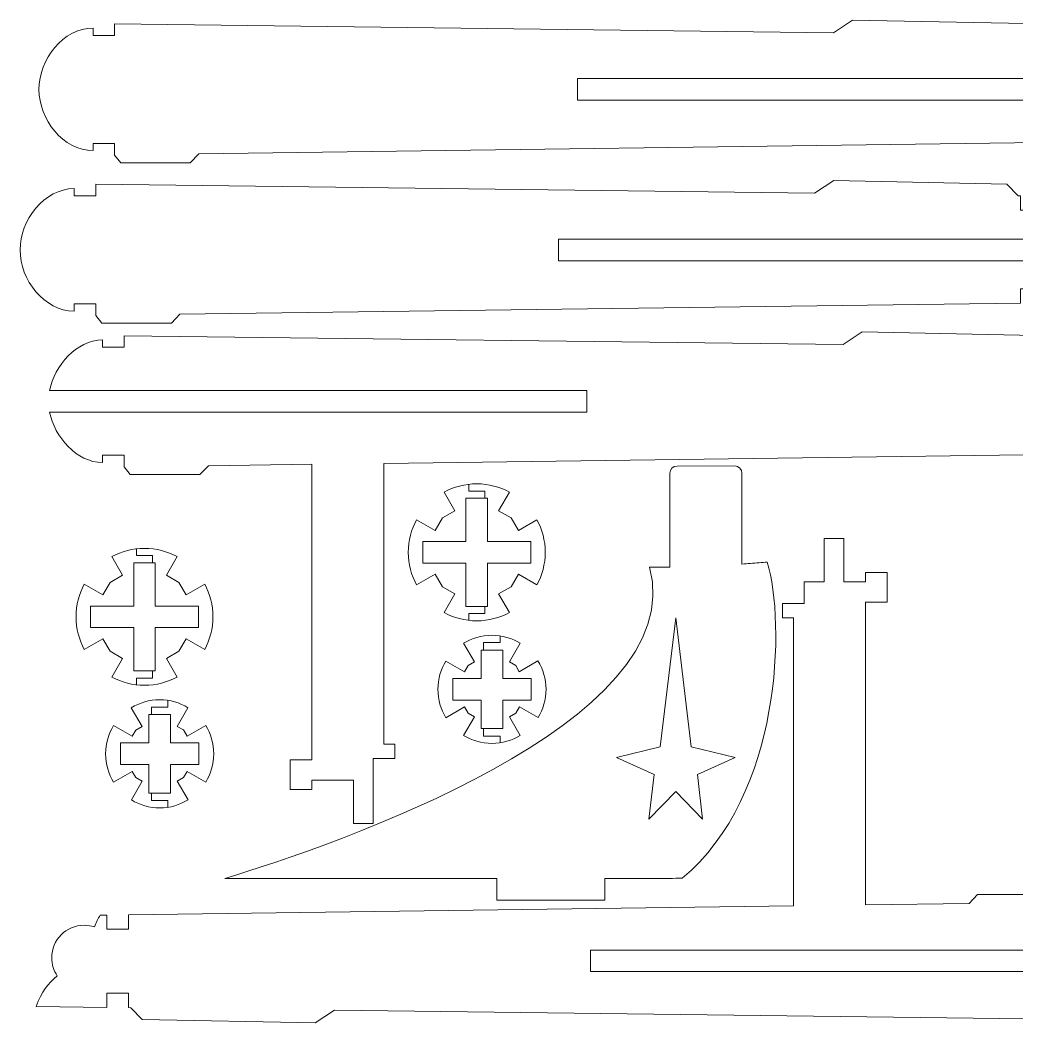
# Model space of a CAD drawing. Header units: millimetres. Extents: x -148 to 128, y -44 to 96.
# Drawn here: x -148.4 to -10, y -43.5 to 95.6 of the extents above; entities that cross this region are included whole.
import ezdxf

# ---------------------------------------------------------------- set-up
doc = ezdxf.new("R2010")
doc.units = ezdxf.units.MM
doc.header["$MEASUREMENT"] = 0
doc.layers.add('Layer 1', color=7, linetype='Continuous')

msp = doc.modelspace()

# ---------------------------------------------------------------- linework, layer by layer
at = {"layer": 'Layer 1', "lineweight": 0}
for points, knots in [([(-135.2389, 95.0809), (-135.2389, 95.0809), (-35.5039, 93.8354), (-35.5039, 93.8354), (-35.5039, 93.8354), (-35.5039, 93.8354), (-32.8418, 95.6015), (-32.8418, 95.6015), (-32.8418, 95.6015), (-32.8418, 95.6015), (-8.8265, 95.1015), (-8.8265, 95.1015), (-8.8265, 95.1015), (-8.8265, 95.1015), (-7.2578, 93.4826), (-7.2578, 93.4826), (-7.2578, 93.4826), (-7.2578, 93.4826), (-6.9495, 93.4787), (-6.9495, 93.4787), (-6.9495, 93.4787), (-6.9495, 93.4787), (-6.9505, 91.4751), (-6.9505, 91.4751), (-6.9505, 91.4751), (-6.9505, 91.4751), (-3.9505, 91.4751), (-3.9505, 91.4751), (-3.9505, 91.4751), (-3.9505, 91.4751), (-3.9505, 93.4413), (-3.9505, 93.4413), (-3.9505, 93.4413), (-3.9505, 93.4413), (5.8945, 93.3184), (5.8945, 93.3184), (5.8945, 93.3184), (5.1266, 91.2563), (4.2496, 89.1347), (2.9459, 88.0762), (2.9459, 88.0762), (3.0737, 87.8882), (3.1877, 87.69), (3.2863, 87.4831), (3.2863, 87.4831), (3.2863, 87.4831), (-71.0389, 87.4831), (-71.0389, 87.4831), (-71.0389, 87.4831), (-71.0389, 87.4831), (-71.0389, 84.4831), (-71.0389, 84.4831), (-71.0389, 84.4831), (-71.0389, 84.4831), (3.5949, 84.4831), (3.5949, 84.4831), (3.5949, 84.4831), (3.1161, 82.5124), (0.5317, 80.0491), (-0.7778, 80.0491), (-0.7778, 80.0491), (-2.0873, 80.0491), (-1.7609, 80.1311), (-2.2112, 80.2823), (-2.2112, 80.2823), (-2.4436, 79.6591), (-2.6947, 79.0901), (-3.0055, 78.6476), (-3.0055, 78.6476), (-3.0055, 78.6476), (-3.9505, 78.635), (-3.9505, 78.635), (-3.9505, 78.635), (-3.9505, 78.635), (-3.9505, 80.5951), (-3.9505, 80.5951), (-3.9505, 80.5951), (-3.9505, 80.5951), (-6.9505, 80.5951), (-6.9505, 80.5951), (-6.9505, 80.5951), (-6.9505, 80.5951), (-6.9505, 78.5951), (-6.9505, 78.5951), (-6.9505, 78.5951), (-6.9505, 78.5951), (-123.5645, 77.0429), (-123.5645, 77.0429), (-123.5645, 77.0429), (-123.5645, 77.0429), (-124.7461, 75.8042), (-124.7461, 75.8042), (-124.7461, 75.8042), (-124.7461, 75.8042), (-134.3885, 75.8042), (-134.3885, 75.8042), (-134.3885, 75.8042), (-134.3885, 75.8042), (-135.2343, 76.8809), (-135.2343, 76.8809), (-135.2343, 76.8809), (-135.2343, 76.8809), (-135.2389, 76.8808), (-135.2389, 76.8808), (-135.2389, 76.8808), (-135.2389, 76.8808), (-135.2389, 78.4876), (-135.2389, 78.4876), (-135.2389, 78.4876), (-135.2389, 78.4876), (-138.2389, 78.4876), (-138.2389, 78.4876), (-138.2389, 78.4876), (-138.2389, 78.4876), (-138.2389, 77.483), (-138.2389, 77.483), (-138.2389, 77.483), (-142.381, 77.483), (-145.7389, 81.8408), (-145.7389, 85.983), (-145.7389, 85.983), (-145.7389, 90.1252), (-142.381, 94.483), (-138.2389, 94.483), (-138.2389, 94.483), (-138.2389, 94.483), (-138.2389, 93.4784), (-138.2389, 93.4784), (-138.2389, 93.4784), (-138.2389, 93.4784), (-135.2389, 93.4784), (-135.2389, 93.4784), (-135.2389, 93.4784), (-135.2389, 93.4784), (-135.2389, 95.0809), (-135.2389, 95.0809)], [0, 0, 0, 0, 0.02857143, 0.02857143, 0.02857143, 0.02857143, 0.05714286, 0.05714286, 0.05714286, 0.05714286, 0.08571429, 0.08571429, 0.08571429, 0.08571429, 0.11428571, 0.11428571, 0.11428571, 0.11428571, 0.14285714, 0.14285714, 0.14285714, 0.14285714, 0.17142857, 0.17142857, 0.17142857, 0.17142857, 0.2, 0.2, 0.2, 0.2, 0.22857143, 0.22857143, 0.22857143, 0.22857143, 0.25714286, 0.25714286, 0.25714286, 0.25714286, 0.28571429, 0.28571429, 0.28571429, 0.28571429, 0.31428571, 0.31428571, 0.31428571, 0.31428571, 0.34285714, 0.34285714, 0.34285714, 0.34285714, 0.37142857, 0.37142857, 0.37142857, 0.37142857, 0.4, 0.4, 0.4, 0.4, 0.42857143, 0.42857143, 0.42857143, 0.42857143, 0.45714286, 0.45714286, 0.45714286, 0.45714286, 0.48571429, 0.48571429, 0.48571429, 0.48571429, 0.51428571, 0.51428571, 0.51428571, 0.51428571, 0.54285714, 0.54285714, 0.54285714, 0.54285714, 0.57142857, 0.57142857, 0.57142857, 0.57142857, 0.6, 0.6, 0.6, 0.6, 0.62857143, 0.62857143, 0.62857143, 0.62857143, 0.65714286, 0.65714286, 0.65714286, 0.65714286, 0.68571429, 0.68571429, 0.68571429, 0.68571429, 0.71428571, 0.71428571, 0.71428571, 0.71428571, 0.74285714, 0.74285714, 0.74285714, 0.74285714, 0.77142857, 0.77142857, 0.77142857, 0.77142857, 0.8, 0.8, 0.8, 0.8, 0.82857143, 0.82857143, 0.82857143, 0.82857143, 0.85714286, 0.85714286, 0.85714286, 0.85714286, 0.88571429, 0.88571429, 0.88571429, 0.88571429, 0.91428571, 0.91428571, 0.91428571, 0.91428571, 0.94285714, 0.94285714, 0.94285714, 0.94285714, 1, 1, 1, 1]), ([(-137.8612, 72.8177), (-137.8612, 72.8177), (-38.1262, 71.5722), (-38.1262, 71.5722), (-38.1262, 71.5722), (-38.1262, 71.5722), (-35.4641, 73.3383), (-35.4641, 73.3383), (-35.4641, 73.3383), (-35.4641, 73.3383), (-11.4488, 72.8383), (-11.4488, 72.8383), (-11.4488, 72.8383), (-11.4488, 72.8383), (-9.8801, 71.2194), (-9.8801, 71.2194), (-9.8801, 71.2194), (-9.8801, 71.2194), (-9.5718, 71.2155), (-9.5718, 71.2155), (-9.5718, 71.2155), (-9.5718, 71.2155), (-9.5728, 69.2119), (-9.5728, 69.2119), (-9.5728, 69.2119), (-9.5728, 69.2119), (-6.5728, 69.2119), (-6.5728, 69.2119), (-6.5728, 69.2119), (-6.5728, 69.2119), (-6.5728, 71.1781), (-6.5728, 71.1781), (-6.5728, 71.1781), (-6.5728, 71.1781), (3.2722, 71.0552), (3.2722, 71.0552), (3.2722, 71.0552), (2.5043, 68.9931), (1.6273, 66.8715), (0.3236, 65.813), (0.3236, 65.813), (0.4514, 65.625), (0.5654, 65.4268), (0.664, 65.2199), (0.664, 65.2199), (0.664, 65.2199), (-73.6612, 65.2199), (-73.6612, 65.2199), (-73.6612, 65.2199), (-73.6612, 65.2199), (-73.6612, 62.2199), (-73.6612, 62.2199), (-73.6612, 62.2199), (-73.6612, 62.2199), (0.9726, 62.2199), (0.9726, 62.2199), (0.9726, 62.2199), (0.4938, 60.2492), (-2.0906, 57.7859), (-3.4001, 57.7859), (-3.4001, 57.7859), (-4.7096, 57.7859), (-4.3832, 57.8679), (-4.8335, 58.0191), (-4.8335, 58.0191), (-5.0659, 57.3959), (-5.317, 56.8269), (-5.6278, 56.3844), (-5.6278, 56.3844), (-5.6278, 56.3844), (-6.5728, 56.3718), (-6.5728, 56.3718), (-6.5728, 56.3718), (-6.5728, 56.3718), (-6.5728, 58.3319), (-6.5728, 58.3319), (-6.5728, 58.3319), (-6.5728, 58.3319), (-9.5728, 58.3319), (-9.5728, 58.3319), (-9.5728, 58.3319), (-9.5728, 58.3319), (-9.5728, 56.3319), (-9.5728, 56.3319), (-9.5728, 56.3319), (-9.5728, 56.3319), (-126.1868, 54.7797), (-126.1868, 54.7797), (-126.1868, 54.7797), (-126.1868, 54.7797), (-127.3684, 53.541), (-127.3684, 53.541), (-127.3684, 53.541), (-127.3684, 53.541), (-137.0108, 53.541), (-137.0108, 53.541), (-137.0108, 53.541), (-137.0108, 53.541), (-137.8566, 54.6177), (-137.8566, 54.6177), (-137.8566, 54.6177), (-137.8566, 54.6177), (-137.8612, 54.6176), (-137.8612, 54.6176), (-137.8612, 54.6176), (-137.8612, 54.6176), (-137.8612, 56.2244), (-137.8612, 56.2244), (-137.8612, 56.2244), (-137.8612, 56.2244), (-140.8612, 56.2244), (-140.8612, 56.2244), (-140.8612, 56.2244), (-140.8612, 56.2244), (-140.8612, 55.2198), (-140.8612, 55.2198), (-140.8612, 55.2198), (-145.0033, 55.2198), (-148.3612, 59.5776), (-148.3612, 63.7198), (-148.3612, 63.7198), (-148.3612, 67.862), (-145.0033, 72.2198), (-140.8612, 72.2198), (-140.8612, 72.2198), (-140.8612, 72.2198), (-140.8612, 71.2152), (-140.8612, 71.2152), (-140.8612, 71.2152), (-140.8612, 71.2152), (-137.8612, 71.2152), (-137.8612, 71.2152), (-137.8612, 71.2152), (-137.8612, 71.2152), (-137.8612, 72.8177), (-137.8612, 72.8177)], [0, 0, 0, 0, 0.02857143, 0.02857143, 0.02857143, 0.02857143, 0.05714286, 0.05714286, 0.05714286, 0.05714286, 0.08571429, 0.08571429, 0.08571429, 0.08571429, 0.11428571, 0.11428571, 0.11428571, 0.11428571, 0.14285714, 0.14285714, 0.14285714, 0.14285714, 0.17142857, 0.17142857, 0.17142857, 0.17142857, 0.2, 0.2, 0.2, 0.2, 0.22857143, 0.22857143, 0.22857143, 0.22857143, 0.25714286, 0.25714286, 0.25714286, 0.25714286, 0.28571429, 0.28571429, 0.28571429, 0.28571429, 0.31428571, 0.31428571, 0.31428571, 0.31428571, 0.34285714, 0.34285714, 0.34285714, 0.34285714, 0.37142857, 0.37142857, 0.37142857, 0.37142857, 0.4, 0.4, 0.4, 0.4, 0.42857143, 0.42857143, 0.42857143, 0.42857143, 0.45714286, 0.45714286, 0.45714286, 0.45714286, 0.48571429, 0.48571429, 0.48571429, 0.48571429, 0.51428571, 0.51428571, 0.51428571, 0.51428571, 0.54285714, 0.54285714, 0.54285714, 0.54285714, 0.57142857, 0.57142857, 0.57142857, 0.57142857, 0.6, 0.6, 0.6, 0.6, 0.62857143, 0.62857143, 0.62857143, 0.62857143, 0.65714286, 0.65714286, 0.65714286, 0.65714286, 0.68571429, 0.68571429, 0.68571429, 0.68571429, 0.71428571, 0.71428571, 0.71428571, 0.71428571, 0.74285714, 0.74285714, 0.74285714, 0.74285714, 0.77142857, 0.77142857, 0.77142857, 0.77142857, 0.8, 0.8, 0.8, 0.8, 0.82857143, 0.82857143, 0.82857143, 0.82857143, 0.85714286, 0.85714286, 0.85714286, 0.85714286, 0.88571429, 0.88571429, 0.88571429, 0.88571429, 0.91428571, 0.91428571, 0.91428571, 0.91428571, 0.94285714, 0.94285714, 0.94285714, 0.94285714, 1, 1, 1, 1]), ([(-110.8688, -7.0474), (-110.8688, -7.0474), (-107.8688, -7.0474), (-107.8688, -7.0474), (-107.8688, -7.0474), (-107.8688, -7.0474), (-107.8688, 33.9711), (-107.8688, 33.9711), (-107.8688, 33.9711), (-107.8688, 33.9711), (-122.2377, 33.7798), (-122.2377, 33.7798), (-122.2377, 33.7798), (-122.2377, 33.7798), (-123.4193, 32.5411), (-123.4193, 32.5411), (-123.4193, 32.5411), (-123.4193, 32.5411), (-133.0617, 32.5411), (-133.0617, 32.5411), (-133.0617, 32.5411), (-133.0617, 32.5411), (-133.9075, 33.6178), (-133.9075, 33.6178), (-133.9075, 33.6178), (-133.9075, 33.6178), (-133.9121, 33.6177), (-133.9121, 33.6177), (-133.9121, 33.6177), (-133.9121, 33.6177), (-133.9121, 35.2245), (-133.9121, 35.2245), (-133.9121, 35.2245), (-133.9121, 35.2245), (-136.9121, 35.2245), (-136.9121, 35.2245), (-136.9121, 35.2245), (-136.9121, 35.2245), (-136.9121, 34.2199), (-136.9121, 34.2199), (-136.9121, 34.2199), (-140.5405, 34.2199), (-143.567, 37.7966), (-144.2619, 41.22), (-144.2619, 41.22), (-144.2619, 41.22), (-69.7121, 41.22), (-69.7121, 41.22), (-69.7121, 41.22), (-69.7121, 41.22), (-69.7121, 44.22), (-69.7121, 44.22), (-69.7121, 44.22), (-69.7121, 44.22), (-144.2619, 44.22), (-144.2619, 44.22), (-144.2619, 44.22), (-143.567, 47.6433), (-140.5404, 51.2199), (-136.9121, 51.2199), (-136.9121, 51.2199), (-136.9121, 51.2199), (-136.9121, 50.2153), (-136.9121, 50.2153), (-136.9121, 50.2153), (-136.9121, 50.2153), (-133.9121, 50.2153), (-133.9121, 50.2153), (-133.9121, 50.2153), (-133.9121, 50.2153), (-133.9121, 51.8178), (-133.9121, 51.8178), (-133.9121, 51.8178), (-133.9121, 51.8178), (-34.1771, 50.5723), (-34.1771, 50.5723), (-34.1771, 50.5723), (-34.1771, 50.5723), (-31.515, 52.3384), (-31.515, 52.3384), (-31.515, 52.3384), (-31.515, 52.3384), (-7.4997, 51.8384), (-7.4997, 51.8384), (-7.4997, 51.8384), (-7.4997, 51.8384), (-5.931, 50.2195), (-5.931, 50.2195), (-5.931, 50.2195), (-5.931, 50.2195), (-5.6227, 50.2156), (-5.6227, 50.2156), (-5.6227, 50.2156), (-5.6227, 50.2156), (-5.6237, 48.212), (-5.6237, 48.212), (-5.6237, 48.212), (-5.6237, 48.212), (-2.6237, 48.212), (-2.6237, 48.212), (-2.6237, 48.212), (-2.6237, 48.212), (-2.6237, 50.1782), (-2.6237, 50.1782), (-2.6237, 50.1782), (-2.6237, 50.1782), (7.2213, 50.0553), (7.2213, 50.0553), (7.2213, 50.0553), (6.4534, 47.9932), (5.5764, 46.8716), (4.2727, 45.8131), (4.2727, 45.8131), (4.7625, 45.0927), (5.049, 43.9971), (5.049, 42.286), (5.049, 42.286), (5.049, 40.5749), (2.0422, 36.786), (0.549, 36.786), (0.549, 36.786), (-0.9442, 36.786), (-0.4341, 36.868), (-0.8844, 37.0192), (-0.8844, 37.0192), (-1.1168, 36.396), (-1.3679, 35.827), (-1.6787, 35.3845), (-1.6787, 35.3845), (-1.6787, 35.3845), (-2.6237, 35.3719), (-2.6237, 35.3719), (-2.6237, 35.3719), (-2.6237, 35.3719), (-2.6237, 37.332), (-2.6237, 37.332), (-2.6237, 37.332), (-2.6237, 37.332), (-5.6237, 37.332), (-5.6237, 37.332), (-5.6237, 37.332), (-5.6237, 37.332), (-5.6237, 35.332), (-5.6237, 35.332), (-5.6237, 35.332), (-5.6237, 35.332), (-97.8688, 34.1042), (-97.8688, 34.1042), (-97.8688, 34.1042), (-97.8688, 34.1042), (-97.8688, -4.8474), (-97.8688, -4.8474), (-97.8688, -4.8474), (-97.8688, -4.8474), (-96.3688, -4.8474), (-96.3688, -4.8474), (-96.3688, -4.8474), (-96.3688, -4.8474), (-96.3688, -6.8474), (-96.3688, -6.8474), (-96.3688, -6.8474), (-96.3688, -6.8474), (-97.8688, -6.8474), (-97.8688, -6.8474), (-97.8688, -6.8474), (-97.8688, -6.8474), (-99.3689, -6.8474), (-99.3689, -6.8474), (-99.3689, -6.8474), (-99.3689, -6.8474), (-99.3689, -15.8474), (-99.3689, -15.8474), (-99.3689, -15.8474), (-99.3689, -15.8474), (-102.1189, -15.8474), (-102.1189, -15.8474), (-102.1189, -15.8474), (-102.1189, -15.8474), (-102.1189, -9.8474), (-102.1189, -9.8474), (-102.1189, -9.8474), (-102.1189, -9.8474), (-104.8689, -9.8474), (-104.8689, -9.8474), (-104.8689, -9.8474), (-104.8689, -9.8474), (-106.7567, -9.8474), (-106.7567, -9.8474), (-106.7567, -9.8474), (-106.7567, -9.8474), (-107.8688, -9.8474), (-107.8688, -9.8474), (-107.8688, -9.8474), (-107.8688, -9.8474), (-107.8688, -11.1474), (-107.8688, -11.1474), (-107.8688, -11.1474), (-107.8688, -11.1474), (-110.8688, -11.1474), (-110.8688, -11.1474), (-110.8688, -11.1474), (-110.8688, -11.1474), (-110.8688, -7.0474), (-110.8688, -7.0474)], [0, 0, 0, 0, 0.01923077, 0.01923077, 0.01923077, 0.01923077, 0.03846154, 0.03846154, 0.03846154, 0.03846154, 0.05769231, 0.05769231, 0.05769231, 0.05769231, 0.07692308, 0.07692308, 0.07692308, 0.07692308, 0.09615385, 0.09615385, 0.09615385, 0.09615385, 0.11538462, 0.11538462, 0.11538462, 0.11538462, 0.13461538, 0.13461538, 0.13461538, 0.13461538, 0.15384615, 0.15384615, 0.15384615, 0.15384615, 0.17307692, 0.17307692, 0.17307692, 0.17307692, 0.19230769, 0.19230769, 0.19230769, 0.19230769, 0.21153846, 0.21153846, 0.21153846, 0.21153846, 0.23076923, 0.23076923, 0.23076923, 0.23076923, 0.25, 0.25, 0.25, 0.25, 0.26923077, 0.26923077, 0.26923077, 0.26923077, 0.28846154, 0.28846154, 0.28846154, 0.28846154, 0.30769231, 0.30769231, 0.30769231, 0.30769231, 0.32692308, 0.32692308, 0.32692308, 0.32692308, 0.34615385, 0.34615385, 0.34615385, 0.34615385, 0.36538462, 0.36538462, 0.36538462, 0.36538462, 0.38461538, 0.38461538, 0.38461538, 0.38461538, 0.40384615, 0.40384615, 0.40384615, 0.40384615, 0.42307692, 0.42307692, 0.42307692, 0.42307692, 0.44230769, 0.44230769, 0.44230769, 0.44230769, 0.46153846, 0.46153846, 0.46153846, 0.46153846, 0.48076923, 0.48076923, 0.48076923, 0.48076923, 0.5, 0.5, 0.5, 0.5, 0.51923077, 0.51923077, 0.51923077, 0.51923077, 0.53846154, 0.53846154, 0.53846154, 0.53846154, 0.55769231, 0.55769231, 0.55769231, 0.55769231, 0.57692308, 0.57692308, 0.57692308, 0.57692308, 0.59615385, 0.59615385, 0.59615385, 0.59615385, 0.61538462, 0.61538462, 0.61538462, 0.61538462, 0.63461538, 0.63461538, 0.63461538, 0.63461538, 0.65384615, 0.65384615, 0.65384615, 0.65384615, 0.67307692, 0.67307692, 0.67307692, 0.67307692, 0.69230769, 0.69230769, 0.69230769, 0.69230769, 0.71153846, 0.71153846, 0.71153846, 0.71153846, 0.73076923, 0.73076923, 0.73076923, 0.73076923, 0.75, 0.75, 0.75, 0.75, 0.76923077, 0.76923077, 0.76923077, 0.76923077, 0.78846154, 0.78846154, 0.78846154, 0.78846154, 0.80769231, 0.80769231, 0.80769231, 0.80769231, 0.82692308, 0.82692308, 0.82692308, 0.82692308, 0.84615385, 0.84615385, 0.84615385, 0.84615385, 0.86538462, 0.86538462, 0.86538462, 0.86538462, 0.88461538, 0.88461538, 0.88461538, 0.88461538, 0.90384615, 0.90384615, 0.90384615, 0.90384615, 0.92307692, 0.92307692, 0.92307692, 0.92307692, 0.94230769, 0.94230769, 0.94230769, 0.94230769, 0.96153846, 0.96153846, 0.96153846, 0.96153846, 1, 1, 1, 1]), ([(-57.2062, 33.7339), (-57.2062, 33.7339), (-49.2062, 33.7383), (-49.2062, 33.7383), (-49.2062, 33.7383), (-48.6554, 33.7386), (-48.206, 33.2883), (-48.2057, 32.7389), (-48.2057, 32.7389), (-48.2057, 32.7389), (-48.1988, 20.1354), (-48.1988, 20.1354), (-48.1988, 20.1354), (-47.4297, 20.1922), (-46.6421, 20.2546), (-45.8348, 20.3234), (-45.8348, 20.3234), (-45.4427, 20.3476), (-45.064, 20.3704), (-44.6943, 20.3921), (-44.6943, 20.3921), (-42.1681, 12.0309), (-42.6463, -11.8902), (-56.4811, -23.4645), (-56.4811, -23.4645), (-58.601, -23.4657), (-62.4808, -23.4668), (-67.2042, -23.468), (-67.2042, -23.468), (-67.2042, -23.468), (-67.2042, -26.4712), (-67.2042, -26.4712), (-67.2042, -26.4712), (-67.2042, -26.4712), (-82.2042, -26.4712), (-82.2042, -26.4712), (-82.2042, -26.4712), (-82.2042, -26.4712), (-82.2042, -23.4712), (-82.2042, -23.4712), (-82.2042, -23.4712), (-92.6109, -23.4733), (-115.9186, -23.4754), (-119.9292, -23.4776), (-119.9292, -23.4776), (-105.0549, -18.9588), (-55.1128, -2.0156), (-61.019, 19.6945), (-61.019, 19.6945), (-60.1201, 19.6816), (-59.1807, 19.6795), (-58.1986, 19.6897), (-58.1986, 19.6897), (-58.1986, 19.6897), (-58.2057, 32.7334), (-58.2057, 32.7334), (-58.2057, 32.7334), (-58.2059, 33.2842), (-57.757, 33.7336), (-57.2062, 33.7339)], [0, 0, 0, 0, 0.0625, 0.0625, 0.0625, 0.0625, 0.125, 0.125, 0.125, 0.125, 0.1875, 0.1875, 0.1875, 0.1875, 0.25, 0.25, 0.25, 0.25, 0.3125, 0.3125, 0.3125, 0.3125, 0.375, 0.375, 0.375, 0.375, 0.4375, 0.4375, 0.4375, 0.4375, 0.5, 0.5, 0.5, 0.5, 0.5625, 0.5625, 0.5625, 0.5625, 0.625, 0.625, 0.625, 0.625, 0.6875, 0.6875, 0.6875, 0.6875, 0.75, 0.75, 0.75, 0.75, 0.8125, 0.8125, 0.8125, 0.8125, 0.875, 0.875, 0.875, 0.875, 1, 1, 1, 1]), ([(-75.4972, 21.7598), (-75.4972, 20.1195), (-75.9129, 18.5763), (-76.6448, 17.2298), (-76.6448, 17.2298), (-76.6448, 17.2298), (-79.2246, 18.7192), (-79.2246, 18.7192), (-79.2246, 18.7192), (-79.2246, 18.7192), (-80.2246, 16.9872), (-80.2246, 16.9872), (-80.2246, 16.9872), (-80.2246, 16.9872), (-81.9567, 15.9872), (-81.9567, 15.9872), (-81.9567, 15.9872), (-81.9567, 15.9872), (-80.4672, 13.4073), (-80.4672, 13.4073), (-80.4672, 13.4073), (-81.8136, 12.6754), (-83.3569, 12.2598), (-84.9972, 12.2598), (-84.9972, 12.2598), (-86.6375, 12.2598), (-88.1807, 12.6756), (-89.5272, 13.4074), (-89.5272, 13.4074), (-89.5272, 13.4074), (-88.0378, 15.9872), (-88.0378, 15.9872), (-88.0378, 15.9872), (-88.0378, 15.9872), (-89.7698, 16.9872), (-89.7698, 16.9872), (-89.7698, 16.9872), (-89.7698, 16.9872), (-90.7698, 18.7193), (-90.7698, 18.7193), (-90.7698, 18.7193), (-90.7698, 18.7193), (-93.3497, 17.2298), (-93.3497, 17.2298), (-93.3497, 17.2298), (-94.0817, 18.5762), (-94.4972, 20.1195), (-94.4972, 21.7598), (-94.4972, 21.7598), (-94.4972, 23.4001), (-94.0815, 24.9433), (-93.3496, 26.2898), (-93.3496, 26.2898), (-93.3496, 26.2898), (-90.7698, 24.8004), (-90.7698, 24.8004), (-90.7698, 24.8004), (-90.7698, 24.8004), (-89.7698, 26.5324), (-89.7698, 26.5324), (-89.7698, 26.5324), (-89.7698, 26.5324), (-88.0377, 27.5324), (-88.0377, 27.5324), (-88.0377, 27.5324), (-88.0377, 27.5324), (-89.5272, 30.1123), (-89.5272, 30.1123), (-89.5272, 30.1123), (-88.1808, 30.8442), (-86.6375, 31.2598), (-84.9972, 31.2598), (-84.9972, 31.2598), (-83.3569, 31.2598), (-81.8137, 30.844), (-80.4672, 30.1122), (-80.4672, 30.1122), (-80.4672, 30.1122), (-81.9566, 27.5324), (-81.9566, 27.5324), (-81.9566, 27.5324), (-81.9566, 27.5324), (-80.2246, 26.5324), (-80.2246, 26.5324), (-80.2246, 26.5324), (-80.2246, 26.5324), (-79.2246, 24.8003), (-79.2246, 24.8003), (-79.2246, 24.8003), (-79.2246, 24.8003), (-76.6447, 26.2898), (-76.6447, 26.2898), (-76.6447, 26.2898), (-75.9127, 24.9434), (-75.4972, 23.4001), (-75.4972, 21.7598)], [0, 0, 0, 0, 0.04, 0.04, 0.04, 0.04, 0.08, 0.08, 0.08, 0.08, 0.12, 0.12, 0.12, 0.12, 0.16, 0.16, 0.16, 0.16, 0.2, 0.2, 0.2, 0.2, 0.24, 0.24, 0.24, 0.24, 0.28, 0.28, 0.28, 0.28, 0.32, 0.32, 0.32, 0.32, 0.36, 0.36, 0.36, 0.36, 0.4, 0.4, 0.4, 0.4, 0.44, 0.44, 0.44, 0.44, 0.48, 0.48, 0.48, 0.48, 0.52, 0.52, 0.52, 0.52, 0.56, 0.56, 0.56, 0.56, 0.6, 0.6, 0.6, 0.6, 0.64, 0.64, 0.64, 0.64, 0.68, 0.68, 0.68, 0.68, 0.72, 0.72, 0.72, 0.72, 0.76, 0.76, 0.76, 0.76, 0.8, 0.8, 0.8, 0.8, 0.84, 0.84, 0.84, 0.84, 0.88, 0.88, 0.88, 0.88, 0.92, 0.92, 0.92, 0.92, 1, 1, 1, 1]), ([(-84.9972, 30.2563), (-84.9972, 30.2563), (-86.1148, 30.2563), (-86.1148, 30.2563), (-86.1148, 30.2563), (-86.1148, 30.2563), (-86.1148, 31.1946), (-86.1148, 31.1946)], [0, 0, 0, 0, 0.33333333, 0.33333333, 0.33333333, 0.33333333, 1, 1, 1, 1]), ([(-92.4972, 23.2598), (-92.4972, 23.2598), (-86.4972, 23.2598), (-86.4972, 23.2598), (-86.4972, 23.2598), (-86.4972, 23.2598), (-86.4972, 29.2598), (-86.4972, 29.2598), (-86.4972, 29.2598), (-86.4972, 29.2598), (-83.4972, 29.2598), (-83.4972, 29.2598), (-83.4972, 29.2598), (-83.4972, 29.2598), (-83.4972, 23.2598), (-83.4972, 23.2598), (-83.4972, 23.2598), (-83.4972, 23.2598), (-77.4972, 23.2598), (-77.4972, 23.2598), (-77.4972, 23.2598), (-77.4972, 23.2598), (-77.4972, 20.2598), (-77.4972, 20.2598), (-77.4972, 20.2598), (-77.4972, 20.2598), (-83.4972, 20.2598), (-83.4972, 20.2598), (-83.4972, 20.2598), (-83.4972, 20.2598), (-83.4972, 14.2598), (-83.4972, 14.2598), (-83.4972, 14.2598), (-83.4972, 14.2598), (-86.4972, 14.2598), (-86.4972, 14.2598), (-86.4972, 14.2598), (-86.4972, 14.2598), (-86.4972, 20.2598), (-86.4972, 20.2598), (-86.4972, 20.2598), (-86.4972, 20.2598), (-92.4972, 20.2598), (-92.4972, 20.2598), (-92.4972, 20.2598), (-92.4972, 20.2598), (-92.4972, 23.2598), (-92.4972, 23.2598)], [0, 0, 0, 0, 0.07692308, 0.07692308, 0.07692308, 0.07692308, 0.15384615, 0.15384615, 0.15384615, 0.15384615, 0.23076923, 0.23076923, 0.23076923, 0.23076923, 0.30769231, 0.30769231, 0.30769231, 0.30769231, 0.38461538, 0.38461538, 0.38461538, 0.38461538, 0.46153846, 0.46153846, 0.46153846, 0.46153846, 0.53846154, 0.53846154, 0.53846154, 0.53846154, 0.61538462, 0.61538462, 0.61538462, 0.61538462, 0.69230769, 0.69230769, 0.69230769, 0.69230769, 0.76923077, 0.76923077, 0.76923077, 0.76923077, 0.84615385, 0.84615385, 0.84615385, 0.84615385, 1, 1, 1, 1]), ([(-84.9972, 30.2563), (-84.9972, 30.2563), (-83.8796, 30.2563), (-83.8796, 30.2563), (-83.8796, 30.2563), (-83.8796, 30.2563), (-83.8796, 29.2598), (-83.8796, 29.2598)], [0, 0, 0, 0, 0.33333333, 0.33333333, 0.33333333, 0.33333333, 1, 1, 1, 1]), ([(-41.0532, -27.2921), (-41.0532, -27.2921), (-41.0532, 12.6595), (-41.0532, 12.6595), (-41.0532, 12.6595), (-41.0532, 12.6595), (-42.5532, 12.6595), (-42.5532, 12.6595), (-42.5532, 12.6595), (-42.5532, 12.6595), (-42.5532, 14.6595), (-42.5532, 14.6595), (-42.5532, 14.6595), (-42.5532, 14.6595), (-41.0532, 14.6595), (-41.0532, 14.6595), (-41.0532, 14.6595), (-41.0532, 14.6595), (-39.5531, 14.6595), (-39.5531, 14.6595), (-39.5531, 14.6595), (-39.5531, 14.6595), (-39.5531, 17.6595), (-39.5531, 17.6595), (-39.5531, 17.6595), (-39.5531, 17.6595), (-36.8031, 17.6595), (-36.8031, 17.6595), (-36.8031, 17.6595), (-36.8031, 17.6595), (-36.8031, 23.6595), (-36.8031, 23.6595), (-36.8031, 23.6595), (-36.8031, 23.6595), (-34.0531, 23.6595), (-34.0531, 23.6595), (-34.0531, 23.6595), (-34.0531, 23.6595), (-34.0531, 17.6595), (-34.0531, 17.6595), (-34.0531, 17.6595), (-34.0531, 17.6595), (-32.3205, 17.6595), (-32.3205, 17.6595), (-32.3205, 17.6595), (-32.3205, 17.6595), (-31.0532, 17.6595), (-31.0532, 17.6595), (-31.0532, 17.6595), (-31.0532, 17.6595), (-31.0532, 17.6595), (-31.0532, 17.6595), (-31.0532, 17.6595), (-31.0532, 17.6595), (-31.0532, 18.9595), (-31.0532, 18.9595), (-31.0532, 18.9595), (-31.0532, 18.9595), (-28.0532, 18.9595), (-28.0532, 18.9595), (-28.0532, 18.9595), (-28.0532, 18.9595), (-28.0532, 17.6595), (-28.0532, 17.6595), (-28.0532, 17.6595), (-28.0532, 17.6595), (-28.0532, 14.8595), (-28.0532, 14.8595), (-28.0532, 14.8595), (-28.0532, 14.8595), (-31.0532, 14.8595), (-31.0532, 14.8595), (-31.0532, 14.8595), (-31.0532, 14.8595), (-31.0532, -27.159), (-31.0532, -27.159), (-31.0532, -27.159), (-31.0532, -27.159), (-16.6843, -26.9677), (-16.6843, -26.9677), (-16.6843, -26.9677), (-16.6843, -26.9677), (-15.5027, -25.729), (-15.5027, -25.729), (-15.5027, -25.729), (-15.5027, -25.729), (-5.8603, -25.729), (-5.8603, -25.729), (-5.8603, -25.729), (-5.8603, -25.729), (-5.0145, -26.8057), (-5.0145, -26.8057), (-5.0145, -26.8057), (-5.0145, -26.8057), (-5.0099, -26.8056), (-5.0099, -26.8056), (-5.0099, -26.8056), (-5.0099, -26.8056), (-5.0099, -28.4124), (-5.0099, -28.4124), (-5.0099, -28.4124), (-5.0099, -28.4124), (-2.0099, -28.4124), (-2.0099, -28.4124), (-2.0099, -28.4124), (-2.0099, -28.4124), (-2.0099, -27.4078), (-2.0099, -27.4078), (-2.0099, -27.4078), (1.6185, -27.4078), (4.645, -29.9845), (5.3399, -33.4079), (5.3399, -33.4079), (5.3399, -33.4079), (-69.2099, -33.4079), (-69.2099, -33.4079), (-69.2099, -33.4079), (-69.2099, -33.4079), (-69.2099, -36.4079), (-69.2099, -36.4079), (-69.2099, -36.4079), (-69.2099, -36.4079), (5.3399, -36.4079), (5.3399, -36.4079), (5.3399, -36.4079), (4.645, -39.8312), (1.6184, -42.4078), (-2.0099, -42.4078), (-2.0099, -42.4078), (-2.0099, -42.4078), (-2.0099, -41.4032), (-2.0099, -41.4032), (-2.0099, -41.4032), (-2.0099, -41.4032), (-5.0099, -41.4032), (-5.0099, -41.4032), (-5.0099, -41.4032), (-5.0099, -41.4032), (-5.0099, -43.0057), (-5.0099, -43.0057), (-5.0099, -43.0057), (-5.0099, -43.0057), (-104.7449, -41.7602), (-104.7449, -41.7602), (-104.7449, -41.7602), (-104.7449, -41.7602), (-107.407, -43.5263), (-107.407, -43.5263), (-107.407, -43.5263), (-107.407, -43.5263), (-131.4223, -43.0263), (-131.4223, -43.0263), (-131.4223, -43.0263), (-131.4223, -43.0263), (-132.991, -41.4074), (-132.991, -41.4074), (-132.991, -41.4074), (-132.991, -41.4074), (-133.2993, -41.4035), (-133.2993, -41.4035), (-133.2993, -41.4035), (-133.2993, -41.4035), (-133.2983, -39.3999), (-133.2983, -39.3999), (-133.2983, -39.3999), (-133.2983, -39.3999), (-136.2983, -39.3999), (-136.2983, -39.3999), (-136.2983, -39.3999), (-136.2983, -39.3999), (-136.2983, -41.3661), (-136.2983, -41.3661), (-136.2983, -41.3661), (-136.2983, -41.3661), (-146.1433, -41.2432), (-146.1433, -41.2432), (-146.1433, -41.2432), (-145.3754, -39.1811), (-144.4984, -38.0595), (-143.1947, -37.001), (-143.1947, -37.001), (-143.6845, -36.2806), (-143.971, -35.4107), (-143.971, -34.4739), (-143.971, -34.4739), (-143.971, -31.9885), (-141.9562, -29.9739), (-139.471, -29.9739), (-139.471, -29.9739), (-138.9698, -29.9739), (-138.4879, -30.0559), (-138.0376, -30.2071), (-138.0376, -30.2071), (-137.8052, -29.5839), (-137.5541, -29.0149), (-137.2433, -28.5724), (-137.2433, -28.5724), (-137.2433, -28.5724), (-136.2983, -28.5598), (-136.2983, -28.5598), (-136.2983, -28.5598), (-136.2983, -28.5598), (-136.2983, -30.5199), (-136.2983, -30.5199), (-136.2983, -30.5199), (-136.2983, -30.5199), (-133.2983, -30.5199), (-133.2983, -30.5199), (-133.2983, -30.5199), (-133.2983, -30.5199), (-133.2983, -28.5199), (-133.2983, -28.5199), (-133.2983, -28.5199), (-133.2983, -28.5199), (-41.0532, -27.2921), (-41.0532, -27.2921)], [0, 0, 0, 0, 0.01818182, 0.01818182, 0.01818182, 0.01818182, 0.03636364, 0.03636364, 0.03636364, 0.03636364, 0.05454545, 0.05454545, 0.05454545, 0.05454545, 0.07272727, 0.07272727, 0.07272727, 0.07272727, 0.09090909, 0.09090909, 0.09090909, 0.09090909, 0.10909091, 0.10909091, 0.10909091, 0.10909091, 0.12727273, 0.12727273, 0.12727273, 0.12727273, 0.14545455, 0.14545455, 0.14545455, 0.14545455, 0.16363636, 0.16363636, 0.16363636, 0.16363636, 0.18181818, 0.18181818, 0.18181818, 0.18181818, 0.2, 0.2, 0.2, 0.2, 0.21818182, 0.21818182, 0.21818182, 0.21818182, 0.23636364, 0.23636364, 0.23636364, 0.23636364, 0.25454545, 0.25454545, 0.25454545, 0.25454545, 0.27272727, 0.27272727, 0.27272727, 0.27272727, 0.29090909, 0.29090909, 0.29090909, 0.29090909, 0.30909091, 0.30909091, 0.30909091, 0.30909091, 0.32727273, 0.32727273, 0.32727273, 0.32727273, 0.34545455, 0.34545455, 0.34545455, 0.34545455, 0.36363636, 0.36363636, 0.36363636, 0.36363636, 0.38181818, 0.38181818, 0.38181818, 0.38181818, 0.4, 0.4, 0.4, 0.4, 0.41818182, 0.41818182, 0.41818182, 0.41818182, 0.43636364, 0.43636364, 0.43636364, 0.43636364, 0.45454545, 0.45454545, 0.45454545, 0.45454545, 0.47272727, 0.47272727, 0.47272727, 0.47272727, 0.49090909, 0.49090909, 0.49090909, 0.49090909, 0.50909091, 0.50909091, 0.50909091, 0.50909091, 0.52727273, 0.52727273, 0.52727273, 0.52727273, 0.54545455, 0.54545455, 0.54545455, 0.54545455, 0.56363636, 0.56363636, 0.56363636, 0.56363636, 0.58181818, 0.58181818, 0.58181818, 0.58181818, 0.6, 0.6, 0.6, 0.6, 0.61818182, 0.61818182, 0.61818182, 0.61818182, 0.63636364, 0.63636364, 0.63636364, 0.63636364, 0.65454545, 0.65454545, 0.65454545, 0.65454545, 0.67272727, 0.67272727, 0.67272727, 0.67272727, 0.69090909, 0.69090909, 0.69090909, 0.69090909, 0.70909091, 0.70909091, 0.70909091, 0.70909091, 0.72727273, 0.72727273, 0.72727273, 0.72727273, 0.74545455, 0.74545455, 0.74545455, 0.74545455, 0.76363636, 0.76363636, 0.76363636, 0.76363636, 0.78181818, 0.78181818, 0.78181818, 0.78181818, 0.8, 0.8, 0.8, 0.8, 0.81818182, 0.81818182, 0.81818182, 0.81818182, 0.83636364, 0.83636364, 0.83636364, 0.83636364, 0.85454545, 0.85454545, 0.85454545, 0.85454545, 0.87272727, 0.87272727, 0.87272727, 0.87272727, 0.89090909, 0.89090909, 0.89090909, 0.89090909, 0.90909091, 0.90909091, 0.90909091, 0.90909091, 0.92727273, 0.92727273, 0.92727273, 0.92727273, 0.94545455, 0.94545455, 0.94545455, 0.94545455, 0.96363636, 0.96363636, 0.96363636, 0.96363636, 1, 1, 1, 1]), ([(-121.5971, 12.8143), (-121.5971, 11.174), (-122.0128, 9.6308), (-122.7447, 8.2843), (-122.7447, 8.2843), (-122.7447, 8.2843), (-125.3245, 9.7737), (-125.3245, 9.7737), (-125.3245, 9.7737), (-125.3245, 9.7737), (-126.3245, 8.0417), (-126.3245, 8.0417), (-126.3245, 8.0417), (-126.3245, 8.0417), (-128.0566, 7.0417), (-128.0566, 7.0417), (-128.0566, 7.0417), (-128.0566, 7.0417), (-126.5671, 4.4618), (-126.5671, 4.4618), (-126.5671, 4.4618), (-127.9135, 3.7299), (-129.4568, 3.3143), (-131.0971, 3.3143), (-131.0971, 3.3143), (-132.7374, 3.3143), (-134.2806, 3.7301), (-135.6271, 4.4619), (-135.6271, 4.4619), (-135.6271, 4.4619), (-134.1377, 7.0417), (-134.1377, 7.0417), (-134.1377, 7.0417), (-134.1377, 7.0417), (-135.8697, 8.0417), (-135.8697, 8.0417), (-135.8697, 8.0417), (-135.8697, 8.0417), (-136.8697, 9.7738), (-136.8697, 9.7738), (-136.8697, 9.7738), (-136.8697, 9.7738), (-139.4496, 8.2843), (-139.4496, 8.2843), (-139.4496, 8.2843), (-140.1816, 9.6307), (-140.5971, 11.174), (-140.5971, 12.8143), (-140.5971, 12.8143), (-140.5971, 14.4546), (-140.1814, 15.9978), (-139.4495, 17.3443), (-139.4495, 17.3443), (-139.4495, 17.3443), (-136.8697, 15.8549), (-136.8697, 15.8549), (-136.8697, 15.8549), (-136.8697, 15.8549), (-135.8697, 17.5869), (-135.8697, 17.5869), (-135.8697, 17.5869), (-135.8697, 17.5869), (-134.1376, 18.5869), (-134.1376, 18.5869), (-134.1376, 18.5869), (-134.1376, 18.5869), (-135.6271, 21.1668), (-135.6271, 21.1668), (-135.6271, 21.1668), (-134.2807, 21.8987), (-132.7374, 22.3143), (-131.0971, 22.3143), (-131.0971, 22.3143), (-129.4568, 22.3143), (-127.9136, 21.8985), (-126.5671, 21.1667), (-126.5671, 21.1667), (-126.5671, 21.1667), (-128.0565, 18.5869), (-128.0565, 18.5869), (-128.0565, 18.5869), (-128.0565, 18.5869), (-126.3245, 17.5869), (-126.3245, 17.5869), (-126.3245, 17.5869), (-126.3245, 17.5869), (-125.3245, 15.8548), (-125.3245, 15.8548), (-125.3245, 15.8548), (-125.3245, 15.8548), (-122.7446, 17.3443), (-122.7446, 17.3443), (-122.7446, 17.3443), (-122.0126, 15.9979), (-121.5971, 14.4546), (-121.5971, 12.8143)], [0, 0, 0, 0, 0.04, 0.04, 0.04, 0.04, 0.08, 0.08, 0.08, 0.08, 0.12, 0.12, 0.12, 0.12, 0.16, 0.16, 0.16, 0.16, 0.2, 0.2, 0.2, 0.2, 0.24, 0.24, 0.24, 0.24, 0.28, 0.28, 0.28, 0.28, 0.32, 0.32, 0.32, 0.32, 0.36, 0.36, 0.36, 0.36, 0.4, 0.4, 0.4, 0.4, 0.44, 0.44, 0.44, 0.44, 0.48, 0.48, 0.48, 0.48, 0.52, 0.52, 0.52, 0.52, 0.56, 0.56, 0.56, 0.56, 0.6, 0.6, 0.6, 0.6, 0.64, 0.64, 0.64, 0.64, 0.68, 0.68, 0.68, 0.68, 0.72, 0.72, 0.72, 0.72, 0.76, 0.76, 0.76, 0.76, 0.8, 0.8, 0.8, 0.8, 0.84, 0.84, 0.84, 0.84, 0.88, 0.88, 0.88, 0.88, 0.92, 0.92, 0.92, 0.92, 1, 1, 1, 1]), ([(-131.0971, 21.3108), (-131.0971, 21.3108), (-132.2147, 21.3108), (-132.2147, 21.3108), (-132.2147, 21.3108), (-132.2147, 21.3108), (-132.2147, 22.2491), (-132.2147, 22.2491)], [0, 0, 0, 0, 0.33333333, 0.33333333, 0.33333333, 0.33333333, 1, 1, 1, 1]), ([(-131.0971, 21.3108), (-131.0971, 21.3108), (-129.9795, 21.3108), (-129.9795, 21.3108), (-129.9795, 21.3108), (-129.9795, 21.3108), (-129.9795, 20.3143), (-129.9795, 20.3143)], [0, 0, 0, 0, 0.33333333, 0.33333333, 0.33333333, 0.33333333, 1, 1, 1, 1]), ([(-138.5971, 14.3143), (-138.5971, 14.3143), (-132.5971, 14.3143), (-132.5971, 14.3143), (-132.5971, 14.3143), (-132.5971, 14.3143), (-132.5971, 20.3143), (-132.5971, 20.3143), (-132.5971, 20.3143), (-132.5971, 20.3143), (-129.5971, 20.3143), (-129.5971, 20.3143), (-129.5971, 20.3143), (-129.5971, 20.3143), (-129.5971, 14.3143), (-129.5971, 14.3143), (-129.5971, 14.3143), (-129.5971, 14.3143), (-123.5971, 14.3143), (-123.5971, 14.3143), (-123.5971, 14.3143), (-123.5971, 14.3143), (-123.5971, 11.3143), (-123.5971, 11.3143), (-123.5971, 11.3143), (-123.5971, 11.3143), (-129.5971, 11.3143), (-129.5971, 11.3143), (-129.5971, 11.3143), (-129.5971, 11.3143), (-129.5971, 5.3143), (-129.5971, 5.3143), (-129.5971, 5.3143), (-129.5971, 5.3143), (-132.5971, 5.3143), (-132.5971, 5.3143), (-132.5971, 5.3143), (-132.5971, 5.3143), (-132.5971, 11.3143), (-132.5971, 11.3143), (-132.5971, 11.3143), (-132.5971, 11.3143), (-138.5971, 11.3143), (-138.5971, 11.3143), (-138.5971, 11.3143), (-138.5971, 11.3143), (-138.5971, 14.3143), (-138.5971, 14.3143)], [0, 0, 0, 0, 0.07692308, 0.07692308, 0.07692308, 0.07692308, 0.15384615, 0.15384615, 0.15384615, 0.15384615, 0.23076923, 0.23076923, 0.23076923, 0.23076923, 0.30769231, 0.30769231, 0.30769231, 0.30769231, 0.38461538, 0.38461538, 0.38461538, 0.38461538, 0.46153846, 0.46153846, 0.46153846, 0.46153846, 0.53846154, 0.53846154, 0.53846154, 0.53846154, 0.61538462, 0.61538462, 0.61538462, 0.61538462, 0.69230769, 0.69230769, 0.69230769, 0.69230769, 0.76923077, 0.76923077, 0.76923077, 0.76923077, 0.84615385, 0.84615385, 0.84615385, 0.84615385, 1, 1, 1, 1]), ([(-84.9972, 13.2633), (-84.9972, 13.2633), (-83.8796, 13.2633), (-83.8796, 13.2633), (-83.8796, 13.2633), (-83.8796, 13.2633), (-83.8796, 14.2598), (-83.8796, 14.2598)], [0, 0, 0, 0, 0.33333333, 0.33333333, 0.33333333, 0.33333333, 1, 1, 1, 1]), ([(-84.9972, 13.2633), (-84.9972, 13.2633), (-86.1148, 13.2633), (-86.1148, 13.2633), (-86.1148, 13.2633), (-86.1148, 13.2633), (-86.1148, 12.3248), (-86.1148, 12.3248)], [0, 0, 0, 0, 0.33333333, 0.33333333, 0.33333333, 0.33333333, 1, 1, 1, 1]), ([(-57.3815, 12.6591), (-57.3815, 12.6591), (-55.2343, -5.2352), (-55.2343, -5.2352), (-55.2343, -5.2352), (-55.2343, -5.2352), (-49.162, -6.6834), (-49.162, -6.6834), (-49.162, -6.6834), (-49.162, -6.6834), (-54.3588, -9.0472), (-54.3588, -9.0472), (-54.3588, -9.0472), (-54.3588, -9.0472), (-53.6558, -15.2477), (-53.6558, -15.2477), (-53.6558, -15.2477), (-53.6558, -15.2477), (-57.3815, -11.4029), (-57.3815, -11.4029), (-57.3815, -11.4029), (-57.3815, -11.4029), (-61.107, -15.2477), (-61.107, -15.2477), (-61.107, -15.2477), (-61.107, -15.2477), (-60.404, -9.0472), (-60.404, -9.0472), (-60.404, -9.0472), (-60.404, -9.0472), (-65.6008, -6.6834), (-65.6008, -6.6834), (-65.6008, -6.6834), (-65.6008, -6.6834), (-59.5284, -5.2352), (-59.5284, -5.2352), (-59.5284, -5.2352), (-59.5284, -5.2352), (-57.3815, 12.6591), (-57.3815, 12.6591)], [0, 0, 0, 0, 0.09090909, 0.09090909, 0.09090909, 0.09090909, 0.18181818, 0.18181818, 0.18181818, 0.18181818, 0.27272727, 0.27272727, 0.27272727, 0.27272727, 0.36363636, 0.36363636, 0.36363636, 0.36363636, 0.45454545, 0.45454545, 0.45454545, 0.45454545, 0.54545455, 0.54545455, 0.54545455, 0.54545455, 0.63636364, 0.63636364, 0.63636364, 0.63636364, 0.72727273, 0.72727273, 0.72727273, 0.72727273, 0.81818182, 0.81818182, 0.81818182, 0.81818182, 1, 1, 1, 1]), ([(-86.1972, 6.0542), (-86.1972, 6.0542), (-85.3312, 6.5542), (-85.3312, 6.5542), (-85.3312, 6.5542), (-85.3312, 6.5542), (-86.8242, 9.1401), (-86.8242, 9.1401), (-86.8242, 9.1401), (-85.6801, 9.8469), (-84.332, 10.255), (-82.8884, 10.255), (-82.8884, 10.255), (-81.4496, 10.255), (-80.1055, 9.8495), (-78.9638, 9.147), (-78.9638, 9.147), (-78.9638, 9.147), (-80.4553, 6.5638), (-80.4553, 6.5638), (-80.4553, 6.5638), (-80.4553, 6.5638), (-79.5892, 6.0638), (-79.5892, 6.0638)], [0, 0, 0, 0, 0.14285714, 0.14285714, 0.14285714, 0.14285714, 0.28571429, 0.28571429, 0.28571429, 0.28571429, 0.42857143, 0.42857143, 0.42857143, 0.42857143, 0.57142857, 0.57142857, 0.57142857, 0.57142857, 0.71428571, 0.71428571, 0.71428571, 0.71428571, 1, 1, 1, 1]), ([(-81.7346, 10.1668), (-81.7346, 10.1668), (-81.7346, 9.2487), (-81.7346, 9.2487), (-81.7346, 9.2487), (-81.7346, 9.2487), (-82.8884, 9.2487), (-82.8884, 9.2487)], [0, 0, 0, 0, 0.33333333, 0.33333333, 0.33333333, 0.33333333, 1, 1, 1, 1]), ([(-84.0422, 8.195), (-84.0422, 8.195), (-84.0422, 9.2487), (-84.0422, 9.2487), (-84.0422, 9.2487), (-84.0422, 9.2487), (-82.8884, 9.2487), (-82.8884, 9.2487)], [0, 0, 0, 0, 0.33333333, 0.33333333, 0.33333333, 0.33333333, 1, 1, 1, 1]), ([(-84.3884, 8.195), (-84.3884, 8.195), (-81.3884, 8.195), (-81.3884, 8.195), (-81.3884, 8.195), (-81.3884, 8.195), (-81.3884, 4.255), (-81.3884, 4.255), (-81.3884, 4.255), (-81.3884, 4.255), (-77.4484, 4.255), (-77.4484, 4.255), (-77.4484, 4.255), (-77.4484, 4.255), (-77.4484, 1.255), (-77.4484, 1.255), (-77.4484, 1.255), (-77.4484, 1.255), (-81.3884, 1.255), (-81.3884, 1.255), (-81.3884, 1.255), (-81.3884, 1.255), (-81.3884, -2.685), (-81.3884, -2.685), (-81.3884, -2.685), (-81.3884, -2.685), (-84.3884, -2.685), (-84.3884, -2.685), (-84.3884, -2.685), (-84.3884, -2.685), (-84.3884, 1.255), (-84.3884, 1.255), (-84.3884, 1.255), (-84.3884, 1.255), (-88.3284, 1.255), (-88.3284, 1.255), (-88.3284, 1.255), (-88.3284, 1.255), (-88.3284, 4.255), (-88.3284, 4.255), (-88.3284, 4.255), (-88.3284, 4.255), (-84.3884, 4.255), (-84.3884, 4.255), (-84.3884, 4.255), (-84.3884, 4.255), (-84.3884, 8.195), (-84.3884, 8.195)], [0, 0, 0, 0, 0.07692308, 0.07692308, 0.07692308, 0.07692308, 0.15384615, 0.15384615, 0.15384615, 0.15384615, 0.23076923, 0.23076923, 0.23076923, 0.23076923, 0.30769231, 0.30769231, 0.30769231, 0.30769231, 0.38461538, 0.38461538, 0.38461538, 0.38461538, 0.46153846, 0.46153846, 0.46153846, 0.46153846, 0.53846154, 0.53846154, 0.53846154, 0.53846154, 0.61538462, 0.61538462, 0.61538462, 0.61538462, 0.69230769, 0.69230769, 0.69230769, 0.69230769, 0.76923077, 0.76923077, 0.76923077, 0.76923077, 0.84615385, 0.84615385, 0.84615385, 0.84615385, 1, 1, 1, 1]), ([(-86.1876, -0.5538), (-86.1876, -0.5538), (-86.6876, 0.3122), (-86.6876, 0.3122), (-86.6876, 0.3122), (-86.6876, 0.3122), (-89.2736, -1.1808), (-89.2736, -1.1808), (-89.2736, -1.1808), (-89.9804, -0.0368), (-90.3884, 1.3114), (-90.3884, 2.755), (-90.3884, 2.755), (-90.3884, 4.1939), (-89.9829, 5.5379), (-89.2804, 6.6796), (-89.2804, 6.6796), (-89.2804, 6.6796), (-86.6972, 5.1881), (-86.6972, 5.1881), (-86.6972, 5.1881), (-86.6972, 5.1881), (-86.1972, 6.0542), (-86.1972, 6.0542)], [0, 0, 0, 0, 0.14285714, 0.14285714, 0.14285714, 0.14285714, 0.28571429, 0.28571429, 0.28571429, 0.28571429, 0.42857143, 0.42857143, 0.42857143, 0.42857143, 0.57142857, 0.57142857, 0.57142857, 0.57142857, 0.71428571, 0.71428571, 0.71428571, 0.71428571, 1, 1, 1, 1]), ([(-79.5892, 6.0638), (-79.5892, 6.0638), (-79.0892, 5.1978), (-79.0892, 5.1978), (-79.0892, 5.1978), (-79.0892, 5.1978), (-76.5032, 6.6908), (-76.5032, 6.6908), (-76.5032, 6.6908), (-75.7964, 5.5468), (-75.3884, 4.1986), (-75.3884, 2.755), (-75.3884, 2.755), (-75.3884, 1.3161), (-75.7939, -0.0279), (-76.4964, -1.1696), (-76.4964, -1.1696), (-76.4964, -1.1696), (-79.0796, 0.3219), (-79.0796, 0.3219), (-79.0796, 0.3219), (-79.0796, 0.3219), (-79.5796, -0.5442), (-79.5796, -0.5442)], [0, 0, 0, 0, 0.14285714, 0.14285714, 0.14285714, 0.14285714, 0.28571429, 0.28571429, 0.28571429, 0.28571429, 0.42857143, 0.42857143, 0.42857143, 0.42857143, 0.57142857, 0.57142857, 0.57142857, 0.57142857, 0.71428571, 0.71428571, 0.71428571, 0.71428571, 1, 1, 1, 1]), ([(-131.0971, 4.3178), (-131.0971, 4.3178), (-132.2147, 4.3178), (-132.2147, 4.3178), (-132.2147, 4.3178), (-132.2147, 4.3178), (-132.2147, 3.3793), (-132.2147, 3.3793)], [0, 0, 0, 0, 0.33333333, 0.33333333, 0.33333333, 0.33333333, 1, 1, 1, 1]), ([(-131.0971, 4.3178), (-131.0971, 4.3178), (-129.9795, 4.3178), (-129.9795, 4.3178), (-129.9795, 4.3178), (-129.9795, 4.3178), (-129.9795, 5.3143), (-129.9795, 5.3143)], [0, 0, 0, 0, 0.33333333, 0.33333333, 0.33333333, 0.33333333, 1, 1, 1, 1]), ([(-132.2971, -2.8913), (-132.2971, -2.8913), (-131.4311, -2.3913), (-131.4311, -2.3913), (-131.4311, -2.3913), (-131.4311, -2.3913), (-132.9241, 0.1946), (-132.9241, 0.1946), (-132.9241, 0.1946), (-131.78, 0.9014), (-130.4319, 1.3095), (-128.9883, 1.3095), (-128.9883, 1.3095), (-127.5495, 1.3095), (-126.2054, 0.904), (-125.0637, 0.2015), (-125.0637, 0.2015), (-125.0637, 0.2015), (-126.5552, -2.3817), (-126.5552, -2.3817), (-126.5552, -2.3817), (-126.5552, -2.3817), (-125.6891, -2.8817), (-125.6891, -2.8817)], [0, 0, 0, 0, 0.14285714, 0.14285714, 0.14285714, 0.14285714, 0.28571429, 0.28571429, 0.28571429, 0.28571429, 0.42857143, 0.42857143, 0.42857143, 0.42857143, 0.57142857, 0.57142857, 0.57142857, 0.57142857, 0.71428571, 0.71428571, 0.71428571, 0.71428571, 1, 1, 1, 1]), ([(-130.1421, -0.7505), (-130.1421, -0.7505), (-130.1421, 0.3032), (-130.1421, 0.3032), (-130.1421, 0.3032), (-130.1421, 0.3032), (-128.9883, 0.3032), (-128.9883, 0.3032)], [0, 0, 0, 0, 0.33333333, 0.33333333, 0.33333333, 0.33333333, 1, 1, 1, 1]), ([(-127.8345, 1.2213), (-127.8345, 1.2213), (-127.8345, 0.3032), (-127.8345, 0.3032), (-127.8345, 0.3032), (-127.8345, 0.3032), (-128.9883, 0.3032), (-128.9883, 0.3032)], [0, 0, 0, 0, 0.33333333, 0.33333333, 0.33333333, 0.33333333, 1, 1, 1, 1]), ([(-130.4883, -0.7505), (-130.4883, -0.7505), (-127.4883, -0.7505), (-127.4883, -0.7505), (-127.4883, -0.7505), (-127.4883, -0.7505), (-127.4883, -4.6905), (-127.4883, -4.6905), (-127.4883, -4.6905), (-127.4883, -4.6905), (-123.5483, -4.6905), (-123.5483, -4.6905), (-123.5483, -4.6905), (-123.5483, -4.6905), (-123.5483, -7.6905), (-123.5483, -7.6905), (-123.5483, -7.6905), (-123.5483, -7.6905), (-127.4883, -7.6905), (-127.4883, -7.6905), (-127.4883, -7.6905), (-127.4883, -7.6905), (-127.4883, -11.6305), (-127.4883, -11.6305), (-127.4883, -11.6305), (-127.4883, -11.6305), (-130.4883, -11.6305), (-130.4883, -11.6305), (-130.4883, -11.6305), (-130.4883, -11.6305), (-130.4883, -7.6905), (-130.4883, -7.6905), (-130.4883, -7.6905), (-130.4883, -7.6905), (-134.4283, -7.6905), (-134.4283, -7.6905), (-134.4283, -7.6905), (-134.4283, -7.6905), (-134.4283, -4.6905), (-134.4283, -4.6905), (-134.4283, -4.6905), (-134.4283, -4.6905), (-130.4883, -4.6905), (-130.4883, -4.6905), (-130.4883, -4.6905), (-130.4883, -4.6905), (-130.4883, -0.7505), (-130.4883, -0.7505)], [0, 0, 0, 0, 0.07692308, 0.07692308, 0.07692308, 0.07692308, 0.15384615, 0.15384615, 0.15384615, 0.15384615, 0.23076923, 0.23076923, 0.23076923, 0.23076923, 0.30769231, 0.30769231, 0.30769231, 0.30769231, 0.38461538, 0.38461538, 0.38461538, 0.38461538, 0.46153846, 0.46153846, 0.46153846, 0.46153846, 0.53846154, 0.53846154, 0.53846154, 0.53846154, 0.61538462, 0.61538462, 0.61538462, 0.61538462, 0.69230769, 0.69230769, 0.69230769, 0.69230769, 0.76923077, 0.76923077, 0.76923077, 0.76923077, 0.84615385, 0.84615385, 0.84615385, 0.84615385, 1, 1, 1, 1]), ([(-79.5796, -0.5442), (-79.5796, -0.5442), (-80.4456, -1.0442), (-80.4456, -1.0442), (-80.4456, -1.0442), (-80.4456, -1.0442), (-78.9526, -3.6301), (-78.9526, -3.6301), (-78.9526, -3.6301), (-80.0967, -4.3369), (-81.4448, -4.745), (-82.8884, -4.745), (-82.8884, -4.745), (-84.3272, -4.745), (-85.6713, -4.3395), (-86.813, -3.637), (-86.813, -3.637), (-86.813, -3.637), (-85.3215, -1.0538), (-85.3215, -1.0538), (-85.3215, -1.0538), (-85.3215, -1.0538), (-86.1876, -0.5538), (-86.1876, -0.5538)], [0, 0, 0, 0, 0.14285714, 0.14285714, 0.14285714, 0.14285714, 0.28571429, 0.28571429, 0.28571429, 0.28571429, 0.42857143, 0.42857143, 0.42857143, 0.42857143, 0.57142857, 0.57142857, 0.57142857, 0.57142857, 0.71428571, 0.71428571, 0.71428571, 0.71428571, 1, 1, 1, 1]), ([(-132.2875, -9.4993), (-132.2875, -9.4993), (-132.7875, -8.6333), (-132.7875, -8.6333), (-132.7875, -8.6333), (-132.7875, -8.6333), (-135.3735, -10.1263), (-135.3735, -10.1263), (-135.3735, -10.1263), (-136.0803, -8.9823), (-136.4883, -7.6341), (-136.4883, -6.1905), (-136.4883, -6.1905), (-136.4883, -4.7516), (-136.0828, -3.4076), (-135.3803, -2.2659), (-135.3803, -2.2659), (-135.3803, -2.2659), (-132.7971, -3.7574), (-132.7971, -3.7574), (-132.7971, -3.7574), (-132.7971, -3.7574), (-132.2971, -2.8913), (-132.2971, -2.8913)], [0, 0, 0, 0, 0.14285714, 0.14285714, 0.14285714, 0.14285714, 0.28571429, 0.28571429, 0.28571429, 0.28571429, 0.42857143, 0.42857143, 0.42857143, 0.42857143, 0.57142857, 0.57142857, 0.57142857, 0.57142857, 0.71428571, 0.71428571, 0.71428571, 0.71428571, 1, 1, 1, 1]), ([(-125.6891, -2.8817), (-125.6891, -2.8817), (-125.1891, -3.7477), (-125.1891, -3.7477), (-125.1891, -3.7477), (-125.1891, -3.7477), (-122.6031, -2.2547), (-122.6031, -2.2547), (-122.6031, -2.2547), (-121.8963, -3.3987), (-121.4883, -4.7469), (-121.4883, -6.1905), (-121.4883, -6.1905), (-121.4883, -7.6294), (-121.8938, -8.9734), (-122.5963, -10.1151), (-122.5963, -10.1151), (-122.5963, -10.1151), (-125.1795, -8.6236), (-125.1795, -8.6236), (-125.1795, -8.6236), (-125.1795, -8.6236), (-125.6795, -9.4897), (-125.6795, -9.4897)], [0, 0, 0, 0, 0.14285714, 0.14285714, 0.14285714, 0.14285714, 0.28571429, 0.28571429, 0.28571429, 0.28571429, 0.42857143, 0.42857143, 0.42857143, 0.42857143, 0.57142857, 0.57142857, 0.57142857, 0.57142857, 0.71428571, 0.71428571, 0.71428571, 0.71428571, 1, 1, 1, 1]), ([(-84.0422, -2.685), (-84.0422, -2.685), (-84.0422, -3.7387), (-84.0422, -3.7387), (-84.0422, -3.7387), (-84.0422, -3.7387), (-82.8884, -3.7387), (-82.8884, -3.7387)], [0, 0, 0, 0, 0.33333333, 0.33333333, 0.33333333, 0.33333333, 1, 1, 1, 1]), ([(-81.7346, -4.6567), (-81.7346, -4.6567), (-81.7346, -3.7387), (-81.7346, -3.7387), (-81.7346, -3.7387), (-81.7346, -3.7387), (-82.8884, -3.7387), (-82.8884, -3.7387)], [0, 0, 0, 0, 0.33333333, 0.33333333, 0.33333333, 0.33333333, 1, 1, 1, 1]), ([(-125.6795, -9.4897), (-125.6795, -9.4897), (-126.5455, -9.9897), (-126.5455, -9.9897), (-126.5455, -9.9897), (-126.5455, -9.9897), (-125.0525, -12.5756), (-125.0525, -12.5756), (-125.0525, -12.5756), (-126.1966, -13.2824), (-127.5447, -13.6905), (-128.9883, -13.6905), (-128.9883, -13.6905), (-130.4271, -13.6905), (-131.7712, -13.285), (-132.9129, -12.5825), (-132.9129, -12.5825), (-132.9129, -12.5825), (-131.4214, -9.9993), (-131.4214, -9.9993), (-131.4214, -9.9993), (-131.4214, -9.9993), (-132.2875, -9.4993), (-132.2875, -9.4993)], [0, 0, 0, 0, 0.14285714, 0.14285714, 0.14285714, 0.14285714, 0.28571429, 0.28571429, 0.28571429, 0.28571429, 0.42857143, 0.42857143, 0.42857143, 0.42857143, 0.57142857, 0.57142857, 0.57142857, 0.57142857, 0.71428571, 0.71428571, 0.71428571, 0.71428571, 1, 1, 1, 1]), ([(-130.1421, -11.6305), (-130.1421, -11.6305), (-130.1421, -12.6842), (-130.1421, -12.6842), (-130.1421, -12.6842), (-130.1421, -12.6842), (-128.9883, -12.6842), (-128.9883, -12.6842)], [0, 0, 0, 0, 0.33333333, 0.33333333, 0.33333333, 0.33333333, 1, 1, 1, 1]), ([(-127.8345, -13.6022), (-127.8345, -13.6022), (-127.8345, -12.6842), (-127.8345, -12.6842), (-127.8345, -12.6842), (-127.8345, -12.6842), (-128.9883, -12.6842), (-128.9883, -12.6842)], [0, 0, 0, 0, 0.33333333, 0.33333333, 0.33333333, 0.33333333, 1, 1, 1, 1])]:
    msp.add_open_spline(points, degree=3, knots=knots, dxfattribs=at)

doc.saveas('drawing.dxf')
